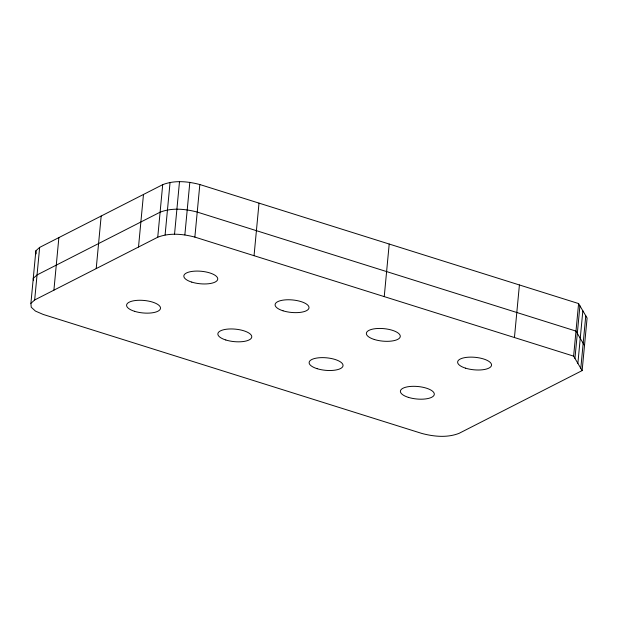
<?xml version="1.0" encoding="UTF-8"?>
<svg xmlns="http://www.w3.org/2000/svg" width="618" height="618" viewBox="0 0 618 618"><rect width="100%" height="100%" fill="white"/><g stroke="black" fill="none" stroke-linecap="round" stroke-linejoin="round"><path stroke-width="0.93" d="M30.9 303.376L35.867 250.808L39.645 247.401L162.704 184.658C174.562 180.039 187.779 181.368 199.83 184.527L578.595 303.562L587.1 318.031L582.133 370.599L459.074 433.342C447.216 437.961 433.998 436.632 421.947 433.473L43.183 314.438L35.427 311.078L31.24 307.231L30.9 303.376L34.678 299.969L157.737 237.227C169.595 232.607 182.812 233.936 194.863 237.096L573.62 356.13L582.133 370.599M34.678 299.969L39.645 247.401M53.905 290.166L58.872 237.598M96.207 268.598L101.174 216.03M138.509 247.03L143.476 194.461M157.737 237.227L162.704 184.658M165.099 234.948L170.066 182.38M174.539 234.168L179.506 181.599M184.859 234.879L189.826 182.31M194.863 237.096L199.83 184.527M254.044 255.697L259.012 203.129M384.241 296.617L389.209 244.048M514.439 337.528L519.414 284.96M573.62 356.13L578.595 303.562M574.949 358.386L579.923 305.817M577.876 363.361L582.844 310.792M580.804 368.336L585.771 315.767M584.497 345.562L575.991 331.094L197.227 212.067C185.176 208.899 171.958 207.571 160.101 212.19L37.041 274.94L33.264 278.347L33.472 280.657M35.867 250.808L36.145 253.89M191.765 282.117A17.034 6.273 5.4 0 0 217.737 279.135A17.034 6.273 5.4 0 0 192.839 271.31A17.034 6.273 5.4 0 0 191.765 282.117M408.328 397.351A17.034 6.273 5.4 0 0 434.3 394.369A17.034 6.273 5.4 0 0 409.402 386.544A17.034 6.273 5.4 0 0 408.328 397.351M317.065 368.668A17.034 6.273 5.4 0 0 343.036 365.686A17.034 6.273 5.4 0 0 318.139 357.861A17.034 6.273 5.4 0 0 317.065 368.668M465.563 368.166A17.034 6.273 5.4 0 0 491.534 365.184A17.034 6.273 5.4 0 0 466.636 357.358A17.034 6.273 5.4 0 0 465.563 368.166M374.299 339.483A17.034 6.273 5.4 0 0 400.271 336.501A17.034 6.273 5.4 0 0 375.373 328.676A17.034 6.273 5.4 0 0 374.299 339.483M225.794 339.985A17.034 6.273 5.4 0 0 251.765 337.003A17.034 6.273 5.4 0 0 226.868 329.178A17.034 6.273 5.4 0 0 225.794 339.985M134.523 311.302A17.034 6.273 5.4 0 0 160.495 308.32A17.034 6.273 5.4 0 0 135.597 300.495A17.034 6.273 5.4 0 0 134.523 311.302M283.029 310.8A17.034 6.273 5.4 0 0 309 307.818A17.034 6.273 5.4 0 0 284.102 299.993A17.034 6.273 5.4 0 0 283.029 310.8"/></g></svg>
